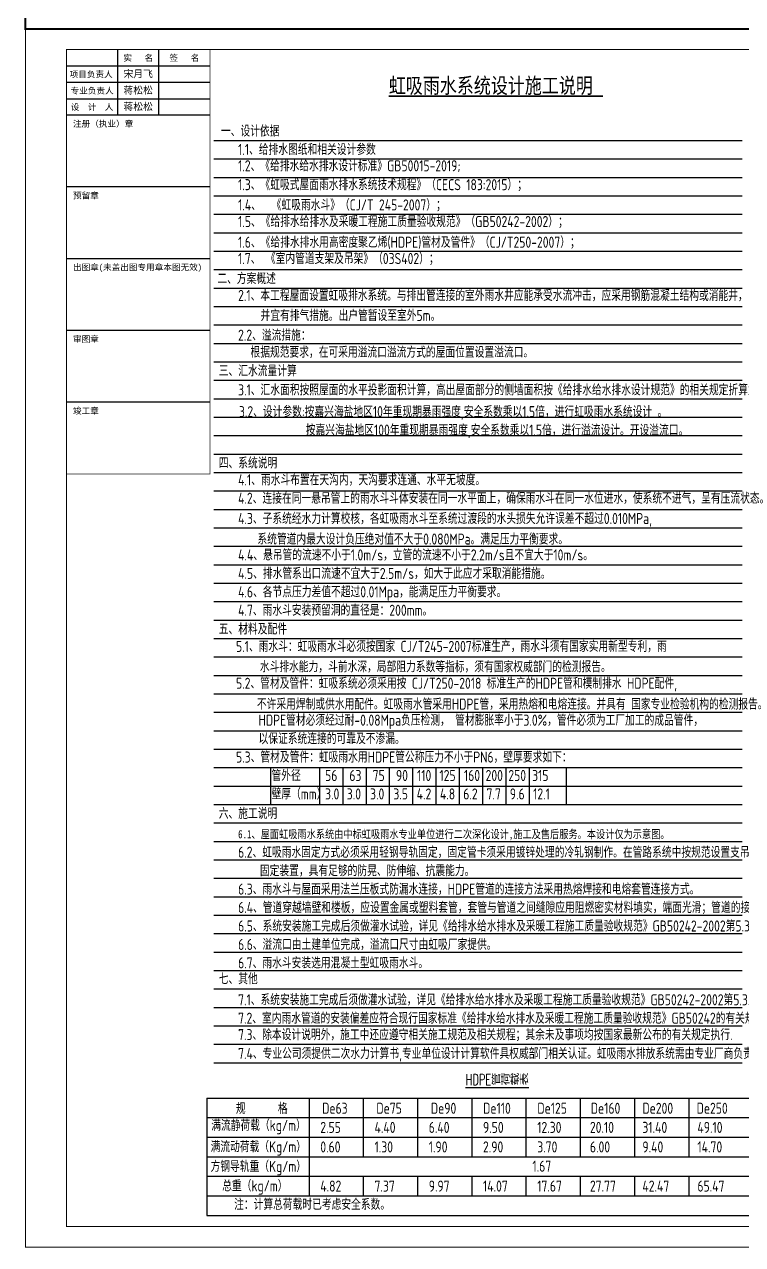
# Model space of a CAD drawing. Extents: x -452079 to 117456, y 3902 to 836955.
# Drawn here: x -328224 to -310719, y 177174 to 206927 of the extents above; entities that cross this region are included whole.
import ezdxf
from ezdxf.enums import TextEntityAlignment as Align

# ---------------------------------------------------------------- set-up
doc = ezdxf.new("R2010")
doc.units = 0
doc.header["$LTSCALE"] = 1000
doc.header["$MEASUREMENT"] = 0
for name, color, linetype in [('0-cxFrame', 155, 'Continuous'), ('BZ_ZFSYMB', 3, 'Continuous'), ('gps-wang', 90, 'Continuous'), ('qianming', 155, 'Continuous')]:
    doc.layers.add(name, color=color, linetype=linetype)
doc.layers.add('0-cxText', color=131, linetype='Continuous', lineweight=25)
doc.styles.add('-宋体', font='', dxfattribs={"width": 0.8})
doc.styles.add('_TCH_DIM', font='SIMPLEX', dxfattribs={"width": 0.75, "bigfont": '@1HZTXT'})
doc.styles.add('cx_biaoti', font='')
doc.styles.add('cx_tuming', font='')
doc.styles.add('cx_tuqian1', font='')
doc.styles.add('HZTXT', font='tssdeng.shx', dxfattribs={"width": 0.8, "bigfont": 'tssdchn.shx'})
doc.styles.add('图框宋体', font='', dxfattribs={"width": 0.75})
doc.styles.add('黑体', font='', dxfattribs={"height": 12})
doc.styles.get('-宋体').set_extended_font_data('SimSun')
doc.styles.get('cx_biaoti').set_extended_font_data('SimSun')
doc.styles.get('cx_tuming').set_extended_font_data('SimHei')
doc.styles.get('cx_tuqian1').set_extended_font_data('SimSun')
doc.styles.get('图框宋体').set_extended_font_data('SimSun')
doc.styles.get('黑体').set_extended_font_data('SimHei')

# ---------------------------------------------------------------- blocks, each defined once
blk = doc.blocks.new('zjcx_lan_xinxi(Dragon)')
for p, q in [((7000, -3200), (0, -3200)), ((7000, -6700), (0, -6700)), ((7000, -10200), (0, -10200)), ((7000, -13700), (0, -13700)), ((7000, -17200), (0, -17200))]:
    blk.add_line(p, q)
at = {"const_width": 25}
blk.add_lwpolyline([(0, -20700), (7000, -20700), (7000, 0), (0, 0)], close=True, dxfattribs=at)
for points in [[(2500, -3200), (2500, 0)], [(4500, -3200), (4500, 0)], [(0, -800), (7000, -800)], [(0, -1600), (7000, -1600)], [(0, -2400), (7000, -2400)]]:
    blk.add_lwpolyline(points)
for points in [[(7000, -3200), (7000, 0)], [(0, -3200), (7000, -3200)], [(0, -20700), (7000, -20700), (7000, -3200)], [(0, -20700), (7000, -20700)]]:
    blk.add_lwpolyline(points, dxfattribs=at)
at = {"style": '图框宋体'}
for s, p in [('实   名', (3500, -400)), ('签   名', (5750, -400)), ('项目负责人', (1204, -1200)), ('专业负责人', (1250, -2000)), ('设  计  人', (1250, -2800))]:
    blk.add_text(s, height=300, dxfattribs=at).set_placement(p, align=Align.MIDDLE)
for s, p in [('注册（执业）章', (318, -3771)), ('预留章', (318, -7271)), ('出图章(未盖出图专用章本图无效)', (318, -10771)), ('审图章', (318, -14271)), ('竣工章', (318, -17771))]:
    blk.add_text(s, height=300, dxfattribs=at).set_placement(p)
blk = doc.blocks.new('T-信息(Dragon)')
at = {"layer": '0-cxFrame'}
blk.add_blockref('zjcx_lan_xinxi(Dragon)', (0, 0), dxfattribs=at)
at = {"layer": 'qianming', "color": 3, "style": 'cx_biaoti'}
for s, p in [('宋月飞', (3497, -1185)), ('蒋松松', (3497, -1985)), ('蒋松松', (3497, -2785))]:
    blk.add_text(s, height=350, dxfattribs=at).set_placement(p, align=Align.MIDDLE_CENTER)
blk = doc.blocks.new('TK22.A1 L(Dragon)')
at = {"layer": '0-cxFrame', "color": 7, "const_width": 0.5}
blk.add_lwpolyline([(0, 0), (-841, 0), (-841, 594), (0, 594)], close=True, dxfattribs=at)
at = {"layer": '0-cxFrame', "const_width": 0.5}
blk.add_lwpolyline([(-80, 10), (-821, 10), (-821, 584), (-80, 584)], close=True, dxfattribs=at)
at = {"layer": '0-cxFrame', "xscale": 0.01, "yscale": 0.01, "zscale": 0.01}
blk.add_blockref('T-信息(Dragon)', (-821, 584), dxfattribs=at)
at = {"style": '黑体', "flags": 4}
blk.add_attdef('图幅', text='', height=3.3, dxfattribs=at).set_placement((-40, 3), align=Align.RIGHT)
at = {"layer": '0-cxText', "flags": 4}
for tag, height, style, p in [('建设单位', 3.5, 'cx_tuming', (-45, 240)), ('项目名称', 3.5, 'cx_tuming', (-45, 210)), ('子项名称', 3.5, 'cx_tuming', (-45, 180)), ('工程编号', 3.3, 'cx_tuqian1', (-35, 165)), ('图名1', 3.5, 'cx_tuming', (-45, 87)), ('图名2', 3.5, 'cx_tuming', (-45, 79)), ('图名3', 3.5, 'cx_tuming', (-45, 71)), ('出图日期', 3.3, 'cx_tuqian1', (-39, 60)), ('专业', 3.3, 'cx_tuqian1', (-55, 52)), ('图号', 3.3, 'cx_tuqian1', (-55, 44)), ('版次', 3.3, 'cx_tuqian1', (-20, 44))]:
    blk.add_attdef(tag, text='', height=height, dxfattribs=dict(at, style=style)).set_placement(p, align=Align.MIDDLE)

msp = doc.modelspace()

# ---------------------------------------------------------------- linework, layer by layer
at = {"layer": 'BZ_ZFSYMB', "const_width": 35}
msp.add_lwpolyline([(-319341.27, 205176.78), (-314123.97, 205176.78)], dxfattribs=at)
at = {"layer": 'gps-wang'}
for p, q in [((-323608.7, 204095.3), (-310726.52, 204095.3)), ((-323608.7, 203645.57), (-310726.52, 203645.57)), ((-323608.7, 203195.84), (-310726.52, 203195.84)), ((-323608.7, 202746.11), (-310726.52, 202746.11)), ((-323608.7, 202296.38), (-310726.52, 202296.38)), ((-323608.7, 201846.66), (-310726.52, 201846.66)), ((-323608.7, 201396.93), (-310726.52, 201396.93)), ((-323608.7, 200947.2), (-310726.52, 200947.2)), ((-323608.7, 200497.47), (-310726.52, 200497.47)), ((-323608.7, 200047.74), (-310726.52, 200047.74)), ((-323608.7, 199598.01), (-310726.52, 199598.01)), ((-323608.7, 199148.28), (-310726.52, 199148.28)), ((-323608.7, 198698.55), (-310726.52, 198698.55)), ((-323608.7, 198248.82), (-310726.52, 198248.82)), ((-323608.7, 197799.09), (-310726.52, 197799.09)), ((-323608.7, 197349.36), (-310726.52, 197349.36)), ((-323608.7, 196899.63), (-310726.52, 196899.63)), ((-323608.7, 196449.9), (-310726.52, 196449.9)), ((-323608.7, 196000.17), (-310726.52, 196000.17)), ((-323608.7, 195550.44), (-310726.52, 195550.44)), ((-323608.7, 195100.71), (-310726.52, 195100.71)), ((-323608.7, 194650.98), (-310726.52, 194650.98)), ((-323608.7, 194201.25), (-310726.52, 194201.25)), ((-323608.7, 193751.52), (-310726.52, 193751.52)), ((-323608.7, 193301.79), (-310726.52, 193301.79)), ((-323608.7, 192852.06), (-310726.52, 192852.06)), ((-323608.7, 192402.33), (-310726.52, 192402.33)), ((-323608.7, 191952.6), (-310726.52, 191952.6)), ((-323608.7, 191502.87), (-310726.52, 191502.87)), ((-323608.7, 191053.14), (-310726.52, 191053.14)), ((-323608.7, 190603.41), (-310726.52, 190603.41)), ((-323608.7, 190153.68), (-310726.52, 190153.68)), ((-323608.7, 189703.96), (-310726.52, 189703.96)), ((-323608.7, 189254.23), (-310726.52, 189254.23)), ((-323608.7, 188804.5), (-310726.52, 188804.5)), ((-322228.84, 188804.5), (-322228.84, 187905.04)), ((-321032.88, 188804.5), (-321032.88, 187905.04)), ((-320465.17, 188804.5), (-320465.17, 187905.04)), ((-319897.47, 188804.5), (-319897.47, 187905.04)), ((-319329.77, 188804.5), (-319329.77, 187905.04)), ((-318762.06, 188804.5), (-318762.06, 187905.04)), ((-318194.36, 188804.5), (-318194.36, 187905.04)), ((-317626.65, 188804.5), (-317626.65, 187905.04)), ((-317058.95, 188804.5), (-317058.95, 187905.04)), ((-316491.25, 188804.5), (-316491.25, 187905.04)), ((-315923.54, 188804.5), (-315923.54, 187905.04)), ((-315015.38, 188804.5), (-315015.38, 187905.04)), ((-323608.7, 188354.77), (-310726.52, 188354.77)), ((-323608.7, 187905.04), (-310726.52, 187905.04)), ((-323608.7, 187455.31), (-310726.52, 187455.31)), ((-323608.7, 187005.58), (-310726.52, 187005.58)), ((-323608.7, 186555.85), (-310726.52, 186555.85)), ((-323608.7, 186106.12), (-310726.52, 186106.12)), ((-323608.7, 185656.39), (-310726.52, 185656.39)), ((-323608.7, 185206.66), (-310726.52, 185206.66)), ((-323608.7, 184756.93), (-310726.52, 184756.93)), ((-323608.7, 184307.2), (-310726.52, 184307.2)), ((-323608.7, 183857.47), (-310726.52, 183857.47)), ((-323608.7, 183407.74), (-310726.52, 183407.74)), ((-323608.7, 182958.01), (-310726.52, 182958.01)), ((-323608.7, 182508.28), (-310726.52, 182508.28)), ((-323608.7, 182058.55), (-310726.52, 182058.55)), ((-323608.7, 181608.82), (-310726.52, 181608.82)), ((-323773.76, 180741.53), (-309388.91, 180741.53)), ((-323773.76, 180741.53), (-323773.76, 177886.66)), ((-321285.31, 180741.53), (-321285.31, 178363.65)), ((-319963.49, 180741.53), (-319963.49, 179317.64)), ((-318641.67, 180741.53), (-318641.67, 179317.64)), ((-317319.85, 180741.53), (-317319.85, 179317.64)), ((-315998.02, 180741.53), (-315998.02, 179317.64)), ((-314676.2, 180741.53), (-314676.2, 179317.64)), ((-313354.38, 180741.53), (-313354.38, 179317.64)), ((-312032.56, 180741.53), (-312032.56, 179317.64)), ((-323773.76, 180271.64), (-309388.91, 180271.64)), ((-323773.76, 179794.64), (-309388.91, 179794.64)), ((-323773.76, 179317.64), (-309388.91, 179317.64)), ((-323773.76, 178840.65), (-309388.91, 178840.65)), ((-319963.49, 178840.65), (-319963.49, 178363.65)), ((-318641.67, 178840.65), (-318641.67, 178363.65)), ((-317319.85, 178840.65), (-317319.85, 178363.65)), ((-315998.02, 178840.65), (-315998.02, 178363.65)), ((-314676.2, 178840.65), (-314676.2, 178363.65)), ((-313354.38, 178840.65), (-313354.38, 178363.65)), ((-312032.56, 178840.65), (-312032.56, 178363.65)), ((-323773.76, 178363.65), (-309388.91, 178363.65)), ((-323773.76, 177886.66), (-309388.91, 177886.66))]:
    msp.add_line(p, q, dxfattribs=at)
msp.add_lwpolyline([(-323608.7, 200947.2), (-313606.06, 200947.2)], dxfattribs=at)
msp.add_lwpolyline([(-323608.7, 200947.2), (-313606.06, 200947.2)], dxfattribs=at)

# ---------------------------------------------------------------- block references
at = {"layer": '0-cxFrame'}
for p, xscale, yscale, zscale in [((-244098.56, 206814.62), 100, 100, 100), ((-286148.56, 177114.62), 50, 50, 50)]:
    msp.add_blockref('TK22.A1 L(Dragon)', p, dxfattribs=dict(at, xscale=xscale, yscale=yscale, zscale=zscale))

# ---------------------------------------------------------------- texts
at = {"layer": 'BZ_ZFSYMB', "color": 7, "style": '-宋体', "width": 0.8}
msp.add_text('虹吸雨水系统设计施工说明', height=379.7468, dxfattribs=at).set_placement((-319341.27, 205246.78))
at = {"layer": 'gps-wang', "style": 'HZTXT', "width": 0.8}
for s, p in [('一、设计依据', (-323433.29, 204192.6)), ('1.1、给排水图纸和相关设计参数', (-323015.09, 203742.87)), ('1.2、《给排水给水排水设计标准》GB50015-2019;', (-323015.09, 203344.57)), ('1.4、  《虹吸雨水斗》（CJ/T 245-2007）；', (-323015.09, 202390.44)), ('1.5、《给排水给排水及采暖工程施工质量验收规范》（GB50242-2002）；', (-323015.09, 201984.34)), ('1.6、《给排水排水用高密度聚乙烯(HDPE)管材及管件》（CJ/T250-2007）；', (-323015.09, 201480.9)), ('1.7、 《室内管道支架及吊架》（03S402）；', (-323015.09, 201083.52)), ('二、方案概述', (-323520.89, 200594.76)), ('2.1、本工程屋面设置虹吸排水系统。与排出管连接的室外雨水井应能承受水流冲击，应采用钢筋混凝土结构或消能井，', (-323015.09, 200183.3)), ('并宜有排气措施。出户管暂设至室外5m。', (-322467.89, 199695.3)), ('2.2、溢流措施：', (-323015.09, 199214.07)), ('根据规范要求，在可采用溢流口溢流方式的屋面位置设置溢流口。', (-322713.52, 198800.19)), ('三、汇水流量计算', (-323486.99, 198346.11)), ('3.1、汇水面积按照屋面的水平投影面积计算，高出屋面部分的侧墙面积按《给排水给水排水设计规范》的相关规定折算为汇水面积。', (-323015.09, 197881.08)), ('3.2、设计参数:按嘉兴海盐地区10年重现期暴雨强度,安全系数乘以1.5倍，进行虹吸雨水系统设计 。', (-322993.86, 197349.36)), (' 按嘉兴海盐地区100年重现期暴雨强度,安全系数乘以1.5倍，进行溢流设计。开设溢流口。', (-321496.98, 196899.63)), ('四、系统说明', (-323486.99, 196097.46)), ('4.1、雨水斗布置在天沟内，天沟要求连通、水平无坡度。', (-323015.09, 195686)), ('4.2、连接在同一悬吊管上的雨水斗斗体安装在同一水平面上，确保雨水斗在同一水位进水，使系统不进气，呈有压流状态。', (-323015.09, 195238.4)), ('4.3、子系统经水力计算校核，各虹吸雨水斗至系统过渡段的水头损失允许误差不超过0.010MPa, ', (-323015.09, 194743.95)), ('系统管道内最大设计负压绝对值不大于0.080MPa。满足压力平衡要求。', (-322544.09, 194242.79)), ('4.4、悬吊管的流速不小于1.0m/s，立管的流速不小于2.2m/s且不宜大于10m/s。', (-323015.09, 193855.64)), ('4.5、排水管系出口流速不宜大于2.5m/s，如大于此应才采取消能措施。', (-323015.09, 193405.91)), ('4.6、各节点压力差值不超过0.01Mpa，能满足压力平衡要求。', (-323015.09, 192956.18)), ('4.7、雨水斗安装预留洞的直径是：200mm。', (-323015.09, 192506.45)), ('五、材料及配件', (-323486.99, 192049.9)), ('5.1、雨水斗：虹吸雨水斗必须按国家 CJ/T245-2007标准生产，雨水斗须有国家实用新型专利，雨', (-323065.19, 191625.24)), ('水斗排水能力，斗前水深，局部阻力系数等指标，须有国家权威部门的检测报告。', (-322485.03, 191129.65)), ('5.2、管材及管件：虹吸系统必须采用按 CJ/T250-2018 标准生产的HDPE管和模制排水 HDPE配件,', (-323065.19, 190725.78)), ('不许采用焊制或供水用配件。虹吸雨水管采用HDPE管，采用热熔和电熔连接。并具有 国家专业检验机构的检测报告。', (-322557.29, 190218.14)), ('HDPE管材必须经过耐-0.08Mpa负压检测， 管材膨胀率小于3.0%%%，管件必须为工厂加工的成品管件，', (-322517.19, 189826.32)), ('以保证系统连接的可靠及不渗漏。', (-322517.19, 189376.59)), ('5.3、管材及管件：虹吸雨水用HDPE管公称压力不小于PN6，壁厚要求如下： ', (-323065.19, 188926.86)), ('管外径', (-322199.72, 188477.13)), ('56', (-320894.5, 188477.13)), ('63', (-320302.78, 188477.13)), ('75', (-319735.08, 188477.13)), ('90', (-319167.37, 188477.13)), ('110', (-318653.48, 188477.13)), ('125', (-318106.47, 188477.13)), ('160', (-317510.59, 188477.13)), ('200', (-316982.6, 188477.13)), ('250', (-316428.13, 188477.13)), ('315', (-315847.19, 188477.13)), ('壁厚（mm）', (-322199.72, 188027.4)), ('3.0', (-320894.5, 188027.4)), ('3.0', (-320365.98, 188027.4)), ('3.0', (-319798.27, 188027.4)), ('3.5', (-319230.57, 188027.4)), ('4.2', (-318662.87, 188027.4)), ('4.8', (-318095.16, 188027.4)), ('6.2', (-317527.46, 188027.4)), ('7.7', (-316959.75, 188027.4)), ('9.6', (-316392.05, 188027.4)), ('12.1', (-315824.35, 188027.4)), ('六、施工说明', (-323486.99, 187552.6)), ('6.2、虹吸雨水固定方式必须采用轻钢导轨固定，固定管卡须采用镀锌处理的冷轧钢制作。在管路系统中按规范设置支吊架，紧固件，', (-323015.09, 186606.81)), ('固定装置，具有足够的防晃、防伸缩、抗震能力。', (-322483.49, 186157.08)), ('6.3、雨水斗与屋面采用法兰压板式防漏水连接，HDPE管道的连接方法采用热熔焊接和电熔套管连接方式。', (-323015.09, 185707.35)), ('6.4、管道穿越墙壁和楼板，应设置金属或塑料套管，套管与管道之间缝隙应用阻燃密实材料填实，端面光滑；管道的接口不得设在套管内。', (-323015.09, 185259.75)), ('6.5、系统安装施工完成后须做灌水试验，详见《给排水给水排水及采暖工程施工质量验收规范》GB50242-2002第5.3.1规定。', (-323015.09, 184807.89)), ('6.6、溢流口由土建单位完成，溢流口尺寸由虹吸厂家提供。', (-323015.09, 184358.16)), ('6.7、雨水斗安装选用混凝土型虹吸雨水斗。', (-323015.09, 183908.43)), ('七、其他', (-323486.99, 183520.72)), ('7.1、系统安装施工完成后须做灌水试验，详见《给排水给水排水及采暖工程施工质量验收规范》GB50242-2002第5.3.1规定。', (-323015.09, 183008.97)), ('7.2、室内雨水管道的安装偏差应符合现行国家标准《给排水给水排水及采暖工程施工质量验收规范》GB50242的有关规定。', (-323015.09, 182559.24)), ('7.3、除本设计说明外，施工中还应遵守相关施工规范及相关规程；其余未及事项均按国家最新公布的有关规定执行.', (-323015.09, 182157.79)), ('7.4、专业公司须提供二次水力计算书,专业单位设计计算软件具权威部门相关认证。虹吸雨水排放系统需由专业厂商负责供货安装。', (-323015.09, 181699.44)), ('规      格', (-323069.76, 180357.63)), ('De63', (-320966.87, 180362.59)), ('De75', (-319645.04, 180362.59)), ('De90', (-318317.24, 180362.59)), ('De110', (-317043.14, 180362.59)), ('De125', (-315721.13, 180362.59)), ('De160', (-314419.49, 180362.59)), ('De200', (-313161.23, 180362.59)), ('De250', (-311839.41, 180362.59)), ('满流静荷载（kg/m）', (-323670.94, 179946.22)), ('2.55', (-321011.51, 179896.72)), ('4.40', (-319689.69, 179896.72)), ('6.40', (-318367.86, 179896.72)), ('9.50', (-317046.04, 179896.72)), ('12.30', (-315724.22, 179896.72)), ('20.10', (-314439.8, 179896.72)), ('31.40', (-313160.51, 179896.72)), ('49.10', (-311819.46, 179896.72)), ('满流动荷载（Kg/m）', (-323685.61, 179425.93)), ('0.60', (-321011.51, 179419.73)), ('1.30', (-319689.69, 179419.73)), ('1.90', (-318367.86, 179419.73)), ('2.90', (-317046.04, 179419.73)), ('3.70', (-315724.22, 179419.73)), ('6.00', (-314439.8, 179419.73)), ('9.40', (-313160.51, 179419.73)), ('14.70', (-311819.46, 179419.73)), ('方钢导轨重（Kg/m）', (-323685.61, 178945.38)), ('1.67', (-315840.28, 178951.21)), ('总重（kg/m）', (-323403.24, 178471.94)), ('4.82', (-321011.51, 178465.73)), ('7.37', (-319689.69, 178465.73)), ('9.97', (-318367.86, 178465.73)), ('14.07', (-317046.04, 178465.73)), ('17.67', (-315724.22, 178465.73)), ('27.77', (-314439.8, 178465.73)), ('42.47', (-313160.51, 178465.73)), ('65.47', (-311819.46, 178465.73)), ('注：计算总荷载时已考虑安全系数。', (-323112.49, 178019.22))]:
    msp.add_text(s, height=270, dxfattribs=at).set_placement(p)
at = {"layer": 'gps-wang', "color": 1, "width": 0.8}
for s, height, style, p in [('1.3、《虹吸式屋面雨水排水系统技术规程》（CECS 183:2015）；', 270, 'HZTXT', (-323015.09, 202883.8)), ('6.1、屋面虹吸雨水系统由中标虹吸雨水专业单位进行二次深化设计,施工及售后服务。本设计仅为示意图。', 200, '-宋体', (-323015.09, 187082.2))]:
    msp.add_text(s, height=height, dxfattribs=dict(at, style=style)).set_placement(p)
at = {"layer": 'gps-wang', "style": '_TCH_DIM', "width": 0.65}
msp.add_text('%%UHDPE管荷载表', height=270, dxfattribs=at).set_placement((-316700.26, 181062.17), align=Align.CENTER)

doc.saveas('drawing.dxf')
